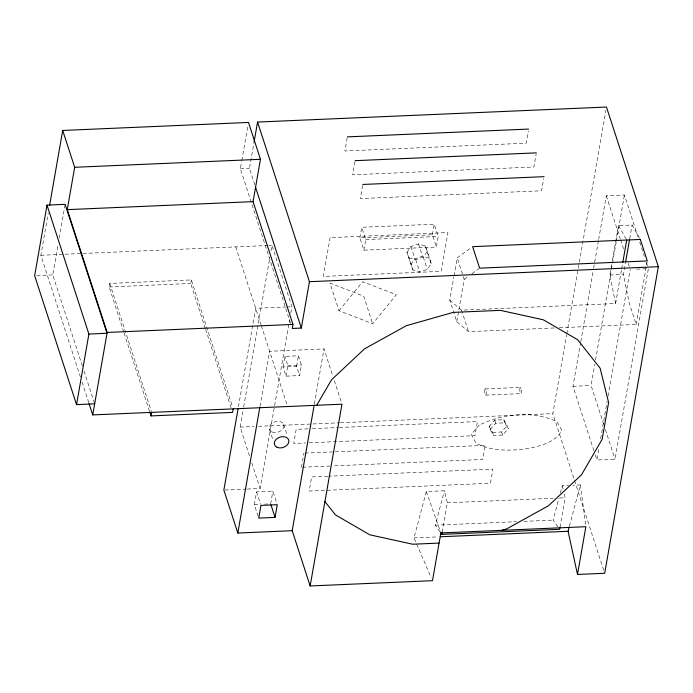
<?xml version="1.0" encoding="UTF-8"?>
<svg xmlns="http://www.w3.org/2000/svg" width="693" height="693" viewBox="0 0 693 693"><rect width="100%" height="100%" fill="white"/><g stroke="black" fill="none" stroke-linecap="round" stroke-linejoin="round"><path stroke-width="0.52" stroke-dasharray="3.46 2.6" d="M80.431 377.053L40.861 255.275L48.267 212.968M82.372 365.973L52.772 274.896L58.117 244.36M59.226 238.037L64.943 205.388M123.761 331.999L109.13 286.971L109.745 283.437L191.311 279.929L232.545 406.826M205.327 328.482L190.696 283.454L191.311 279.929M290.592 323.336L240.384 168.815L241.675 161.443M241.857 160.386L247.756 126.672M254.764 184.797L249.445 168.425L253.872 143.139M238.435 406.748L255.665 308.29L285.516 307.008M249.48 455.795L240.15 427.096L243.512 407.934M243.693 406.869L269.915 257.051M270.989 250.909L271.968 245.331L268.763 245.469M259.979 406.401L269.629 351.273L324.003 348.925L332.649 375.537M258.108 516.164L254.34 504.582L256.566 491.883L272.877 491.181L276.957 503.724M247.306 489.041L260.1 488.496L274.428 406.644M274.619 405.587L288.938 323.735M289.128 322.669L289.873 318.425M290.8 313.106L291.918 306.73L271.968 245.331M283.004 366.952L284.858 356.367L298.449 355.778L301.446 364.994L299.593 375.571L286.001 376.16L283.004 366.952L296.595 366.363L299.593 375.571M286.001 376.16L287.846 365.575L284.858 356.367M270.66 503.88L272.877 491.181M296.595 366.363L298.449 355.778M347.202 137.89L344.906 150.987L526.16 143.191L528.283 131.09M301.446 467.255L303.924 453.144M354.929 161.677L352.633 174.783L533.896 166.978L536.191 153.872M314.362 404.054L324.003 348.925M362.664 185.473L360.369 198.57L541.623 190.774L543.745 178.673M359.892 237.898L361.746 227.313L434.251 224.194L438.236 236.469L436.382 247.054L363.886 250.173L359.892 237.898L432.397 234.771L436.382 247.054M363.886 250.173L365.731 239.587L361.746 227.313M432.397 234.771L434.251 224.194M553.967 327.98L468.511 331.661L456.774 321.656L449.792 300.173L453.863 276.888M454.054 275.823L457.198 257.831L470.928 247.903M456.774 321.656L464.18 279.322L457.198 257.831M442.186 532.267L447.34 502.823L444.438 490.774L426.316 491.554L413.998 537.898L431.219 577.728M603.698 570.2L552.823 413.634L566.614 334.858M566.796 333.792L605.925 110.239M593.901 450.771L572.955 386.296L580.595 342.663M580.777 341.597L593.442 269.222M593.632 268.156L598.475 240.488M598.657 239.423L606.297 195.781L624.428 195.002L638.392 237.985M560.005 527.2L565.159 497.756L564.189 493.737M449.792 300.173L461.529 310.169L615.601 303.534L609.857 274.991L610.957 268.685M611.139 267.637L611.694 264.483M612.43 260.273L618.494 225.597L632.094 225.008L639.795 238.548M603.716 424.402L591.077 385.516L594.811 364.232M595.556 359.97L611.2 270.573M611.382 269.508L612.317 264.18M612.499 263.123L616.224 241.831M616.415 240.766L624.428 195.002M615.601 303.534L621.526 269.664M621.716 268.607L622.643 263.314M559.381 327.746L636.174 324.445L629.192 302.954L623.449 274.402L625.467 262.846M629.703 238.678L632.094 225.008M636.633 269.187L648.362 268.685L615.02 459.199L596.898 459.979L598.943 448.267M600.623 438.695L607.137 401.438M608.073 396.119L630.24 269.464M636.174 324.445L647.106 261.997M440.038 531.869L435.299 525.173L444.438 490.774M557.856 526.793L553.118 520.105L558.93 498.215M560.316 493L562.257 485.706L568.65 485.429M569.438 526.117L580.379 484.927L572.92 485.247M406.973 252.261L410.914 246.552L418.494 243.927L425.259 245.937L427.252 251.386L431.245 263.669L427.295 269.378L419.724 272.002L412.95 269.993L406.973 252.261L412.95 269.993M410.958 264.544L414.908 258.827L422.487 256.211L429.253 258.212L431.245 263.669M408.965 257.718L415.731 259.719L423.302 257.094L427.252 251.386M338.99 310.733L362.656 281.722L396.335 294.742L372.669 323.752L338.99 310.733L330.015 283.099L363.695 296.128L372.669 323.752M489.119 426.446L494.724 420.14L503.785 419.75L507.25 425.667L508.246 428.733L502.642 435.039L493.581 435.429L490.116 429.513L489.119 426.446L492.584 432.363L493.581 435.429M490.116 429.513L495.72 423.215L504.781 422.825L508.246 428.733M492.584 432.363L501.645 431.973L507.25 425.667M464.18 279.322L468.477 276.221M471.907 273.735L478.768 268.771M240.384 168.815L249.445 168.425M365.731 239.587L438.236 236.469M40.861 255.275L81.956 253.508M83.039 253.465L267.697 245.513M36.781 275.589L52.772 274.896M109.13 286.971L190.696 283.454M609.857 274.991L623.449 274.402M286.581 306.956L291.918 306.73M287.846 365.575L301.446 364.994M485.325 388.92L520.443 387.404M572.955 386.296L591.077 385.516M485.689 395.14L520.807 393.624M240.15 427.096L254.166 426.49M258.48 426.308L339.345 422.825M340.428 422.782L552.823 413.634M308.056 428.846L296.188 429.357L293.719 443.468L305.587 442.957M312.37 428.655L338.271 427.546M339.345 427.494L477.442 421.552L474.974 435.663L306.67 442.905M304.998 453.101L485.178 445.348L482.709 459.459L333.012 465.904M302.503 467.212L332.008 465.947M327.832 476.238L311.651 476.94L309.182 491.051L490.436 483.246L492.905 469.135L328.915 476.195M224.922 490.012L246.24 489.093M254.34 504.582L259.442 504.365M264.535 504.149L268.615 503.967M447.34 502.823L553.265 498.267M559.753 497.99L565.159 497.756M435.299 525.173L516.372 521.682M523.934 521.361L553.118 520.105M413.998 537.898L438.08 536.867M618.494 225.597L626.203 239.128M426.316 491.554L440.497 531.938M639.717 242.074L644.377 256.401M646.37 262.543L648.033 267.663M606.297 195.781L620.261 238.764M620.599 239.787L623.587 248.995M628.239 263.323L629.244 266.389M605.379 429.521L615.02 459.199M595.235 454.859L596.898 459.979M503.785 419.75L504.781 422.825M501.645 431.973L502.642 435.039M461.529 310.169L468.511 331.661M494.724 420.14L495.72 423.215M425.259 245.937L429.253 258.212M423.302 257.094L427.295 269.378M418.494 243.927L422.487 256.211M415.731 259.719L419.724 272.002M410.914 246.552L414.908 258.827M334.312 380.648L341.632 403.161M235.715 246.89L260.984 324.662M261.313 325.684L287.249 405.509M283.671 424.488L287.326 435.75M269.516 429.391L273.172 440.644M251.802 462.95L260.1 488.496M205.656 329.504L231.263 408.307M256.566 491.883L260.637 504.426M109.745 283.437L151.308 411.356M124.09 333.021L149.359 410.793M84.035 371.093L94.335 402.815M82.095 382.172L88.739 402.633M562.257 485.706L563.227 489.717M580.379 484.927L585.724 525.632M330.102 237.621L323.31 276.429L441.129 271.361L447.921 232.553L330.102 237.621M479.279 425.078L471.275 434.398L476.108 443.173C491.787 451.464 510.195 450.909 527.304 448.683C540.245 446.032 554.746 442.81 561.902 430.5L557.068 421.725C532.735 410.291 502.988 413.548 479.279 425.078M484.901 389.691A3.119 0.771 87.5 0 0 485.386 394.984A3.119 0.771 87.5 0 0 486.235 391.406A3.119 0.771 87.5 0 0 484.901 389.691M520.019 388.175A3.119 0.771 87.5 0 0 520.504 393.468A3.119 0.771 87.5 0 0 521.361 389.89A3.119 0.771 87.5 0 0 520.019 388.175M272.115 431.982A7.493 5.423 -18 0 0 283.844 426.628A7.493 5.423 -18 0 0 273.822 422.21A7.493 5.423 -18 0 0 272.115 431.982"/><path stroke-width="1.04" d="M47.003 205.119L88.895 334.061L107.017 333.281L65.125 204.34L47.003 205.119L34.65 275.675L76.542 404.617L94.672 403.837M49.567 205.561L62.708 130.457L248.492 122.453L260.464 159.295L253.058 201.637L292.957 324.437L292.255 328.456L301.316 328.066L309.433 281.704L257.562 122.063L606.479 107.043L658.35 266.684L604.694 573.276L577.503 574.445L568.069 531.271L569.17 527.148M577.503 574.445L585.862 526.706L440.852 532.952L432.501 580.691L310.152 585.957L341.961 404.192L92.732 414.916L107.172 332.432L67.264 209.632L74.679 167.29L62.708 130.457M76.542 404.617L88.895 334.061M233.203 408.87L232.588 412.396L151.022 415.913L151.637 412.378M254.054 142.082L257.562 122.063M238.063 408.861L223.856 490.055L237.82 533.038L292.195 530.691L310.152 585.957M237.82 533.038L259.797 407.467M275.043 517.394L277.269 504.695L260.958 505.396L258.732 518.095L275.043 517.394L270.972 504.85M292.195 530.691L314.172 405.119M560.005 527.2L559.632 529.305L441.822 534.372L442.186 532.267M622.825 262.257L626.715 240.029M625.658 261.798L629.521 239.726M316.701 405.275L331.531 379.79L364.449 348.891L406.384 325.667L453.222 312.387L500.381 310.36L543.251 319.776L577.624 339.717L600.147 368.226L608.61 402.52L602.182 439.241L581.496 474.792L548.579 505.691L506.652 528.915L501.654 530.327M347.375 136.876L528.629 129.071M74.679 167.29L260.464 159.295M355.111 160.672L536.365 152.867M362.837 184.459L544.092 176.663M67.264 209.632L253.058 201.637M309.433 281.704L658.35 266.684M107.172 332.432L292.957 324.437M440.211 536.772L568.069 531.271M439.076 543.087L412.647 544.222L369.785 534.805L335.403 514.864L324.913 501.585M440.635 532.7L441.822 534.372M255.431 186.841L301.316 328.066M149.697 411.815L151.022 415.913M89.076 403.664L92.732 414.916M640.306 239.449L472.643 246.665L479.625 268.156L647.288 260.94L640.306 239.449M277.105 447.331A7.493 5.423 -18 0 0 288.834 441.978A7.493 5.423 -18 0 0 278.811 437.56A7.493 5.423 -18 0 0 277.105 447.331"/></g></svg>
